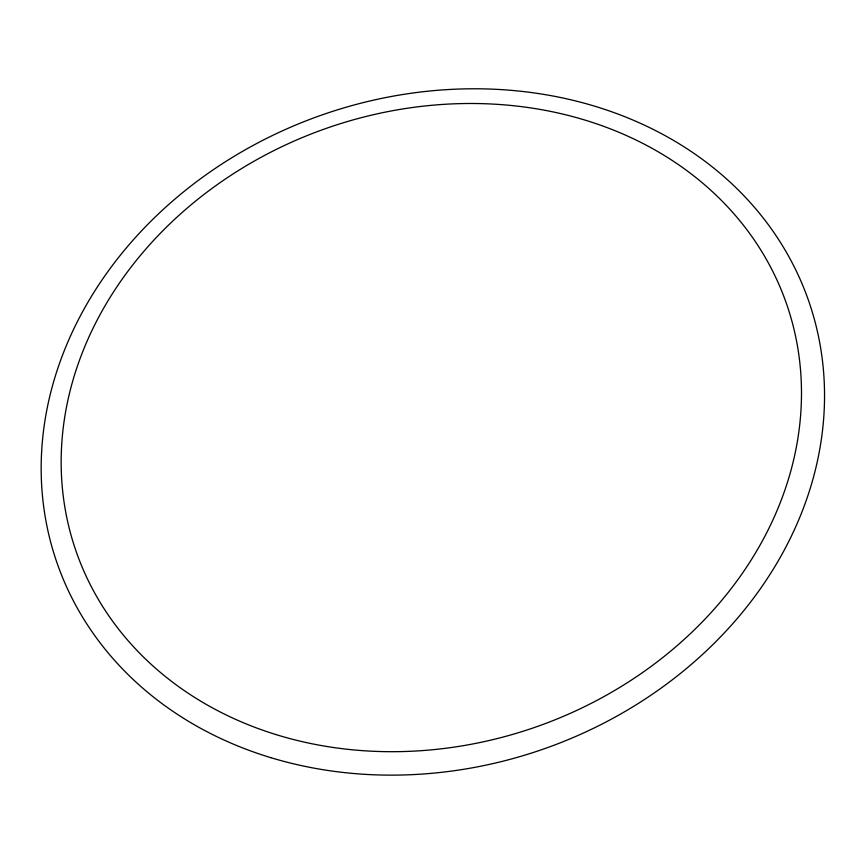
<?xml version="1.0" encoding="UTF-8"?>
<svg xmlns="http://www.w3.org/2000/svg" width="866" height="866" viewBox="0 0 866 866"><rect width="100%" height="100%" fill="white"/><g stroke="black" fill="none" stroke-linecap="round" stroke-linejoin="round"><path stroke-width="1.3" d="M270.777 757.653A397.992 335.835 -19.3 0 0 822.7 362.767A397.992 335.835 -19.3 0 0 205.09 175.462A397.992 335.835 -19.3 0 0 270.777 757.653M275.724 734.498A376.158 317.129 -19.3 0 0 800 364.348A376.158 317.129 -19.3 0 0 218.243 183.928A376.158 317.129 -19.3 0 0 275.724 734.498"/></g></svg>
